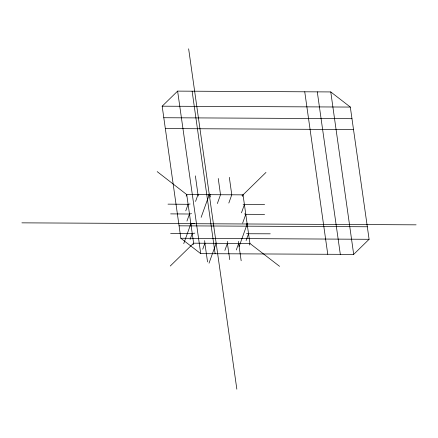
<?xml version="1.0" encoding="UTF-8"?>
<svg xmlns="http://www.w3.org/2000/svg" width="438" height="438" viewBox="0 0 438 438"><rect width="100%" height="100%" fill="white"/><g stroke="black" fill="none" stroke-linecap="round" stroke-linejoin="round"><path stroke-width="0.66" d="M186.166 196.136L186.725 194.571L243.035 194.855L265.981 172.419M185.767 210.826L188.105 204.294L190.092 203.999M186.96 221.059L189.484 214.018L191.494 213.656M195.556 201.42L197.987 194.625L195.386 175.873M183.746 243.61L190.859 223.741L194.746 223.391M190.108 239.411L192.238 233.465L194.855 233.158M201.135 217.347L209.249 194.68M193.054 244.754L193.612 243.189L186.725 194.571L157.187 171.625M217.357 203.555L220.511 194.74L218.255 178.496M202.75 249.189L204.874 243.243L204.672 240.621M228.822 203.046L231.773 194.795L229.331 177.352M209.025 263.172L216.137 243.304M242.477 196.421L243.035 194.855L241.99 195.671M224.88 250.399L227.399 243.358L227.306 241.365M241.458 212.83L244.415 204.579L264.618 204.655M242.636 223.117L245.789 214.302L264.596 214.363M236.323 249.95L238.661 243.418L238.535 241.376M239.055 246.687L247.169 224.026M246.112 240.544L248.549 233.75L270.262 233.81M249.364 245.039L249.923 243.473L243.035 194.855M353.69 254.39L369.097 239.29L350.318 107.064L330.767 91.936L177.62 91.115L162.169 106.188L180.828 238.261L200.73 253.662L353.69 254.39L330.767 91.936M170.273 266.014L193.612 243.189L249.923 243.473L279.564 266.326M215.715 243.123C214.604 243.731 217.511 243.67 216.635 243.074M162.169 106.188L350.318 107.064M163.79 117.734L351.971 118.698M165.312 128.575L353.521 129.528M21.9 222.849L416.1 224.836M179.076 225.827L367.307 226.769M180.828 238.261L369.097 239.29M170.623 233.328L192.238 233.465M168.006 204.146L188.105 204.294M170.645 213.881L189.484 214.018M246.556 233.394L248.549 233.75M243.128 204.234L244.415 204.579M244.524 213.897L245.789 214.302M197.987 194.625L198.326 195.939M209.933 194.494L210.503 197.089M238.661 243.418L241.174 260.763M227.399 243.358L229.753 259.619M204.874 243.243L207.546 261.902M177.62 91.115L200.73 253.662M317.287 91.86L340.315 254.336M304.749 91.783L327.766 254.286M188.641 48.821L236.843 389.179M215.129 253.728L192.123 91.203M190.776 223.177L190.908 224.426L190.776 223.15M208.975 195.162A0.706 0.482 -12.3 0 0 209.944 194.549A0.706 0.482 -12.3 0 0 208.833 194.335A0.706 0.482 -12.3 0 0 208.975 195.162M247.355 224.426A0.706 0.274 -82.8 0 0 247.267 223.325A0.706 0.274 -82.8 0 0 246.884 224.327A0.706 0.274 -82.8 0 0 247.355 224.426"/></g></svg>
